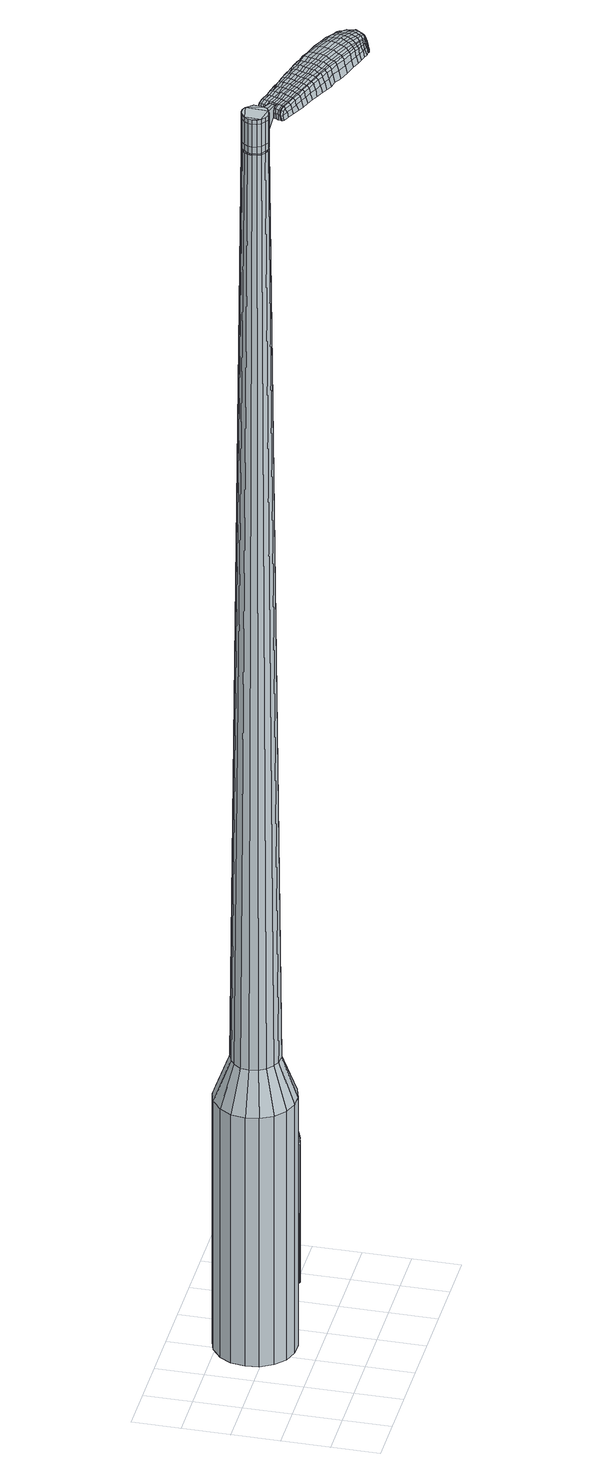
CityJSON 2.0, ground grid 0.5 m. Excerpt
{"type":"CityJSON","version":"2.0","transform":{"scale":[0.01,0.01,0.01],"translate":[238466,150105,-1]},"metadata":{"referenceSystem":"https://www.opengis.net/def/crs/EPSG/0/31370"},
"CityObjects":{
"object1":{"type":"GenericCityObject","attributes":{"cluster":889,"mean_distance_to_centroid":0.308,"new_centroid_x":238467.15,"new_centroid_y":150106.13,"mean_distance_to_camera":8.68,"H1":9.28,"H2":8.67,"Z_final":108.98,"cluster2":-1,"proj_x":238465.5,"proj_y":150110.35,"id_line":41654,"bearing_l":68.67,"distance":4.52,"orientation":"right","G_obj":338.67},"geometry":[{"type":"MultiSurface","lod":"2","boundaries":[[[0,1,2,3]],[[1,4,5,2]],[[4,6,7,5]],[[6,8,9,7]],[[8,10,11,9]],[[10,12,13,11]],[[12,14,15,13]],[[14,16,17,15]],[[16,18,19,17]],[[18,20,21,19]],[[20,22,23,21]],[[22,24,25,23]],[[24,26,27,25]],[[26,28,29,27]],[[28,30,31,29]],[[30,32,33,31]],[[32,34,35,33]],[[34,0,3,35]],[[36,37,38,39]],[[38,40,41,42]],[[41,43,42]],[[42,44,45,46]],[[45,47,46]],[[46,48,49,50]],[[49,51,50]],[[42,46,50,38]],[[50,52,39,38]],[[53,36,39]],[[2,5,7,35]],[[7,9,11,15]],[[11,13,15]],[[15,17,19,23]],[[19,21,23]],[[23,25,27,31]],[[27,29,31]],[[15,23,31,7]],[[31,33,35,7]],[[3,2,35]],[[1,0,54,55]],[[0,34,56,54]],[[34,32,57,56]],[[32,30,58,57]],[[30,28,59,58]],[[28,26,60,59]],[[26,24,61,60]],[[24,22,62,61]],[[22,20,63,62]],[[20,18,64,63]],[[18,16,65,64]],[[16,14,66,65]],[[14,12,67,66]],[[12,10,68,67]],[[10,8,69,68]],[[8,6,70,69]],[[6,4,71,70]],[[4,1,55,71]],[[55,54,72,73]],[[54,56,74,72]],[[56,57,75,74]],[[57,58,76,75]],[[58,59,77,76]],[[59,60,78,77]],[[60,61,79,78]],[[61,62,80,79]],[[62,63,81,80]],[[63,64,82,81]],[[64,65,83,82]],[[65,66,84,83]],[[66,67,85,84]],[[67,68,86,85]],[[68,69,87,86]],[[69,70,88,87]],[[70,71,89,88]],[[71,55,73,89]],[[90,91,92,93]],[[74,94,91,90]],[[95,96,94,74]],[[97,98,96,95]],[[99,100,98,97]],[[101,102,100,99]],[[103,104,102,101]],[[105,106,104,103]],[[81,107,106,105]],[[108,109,107,81]],[[110,111,109,108]],[[112,113,111,110]],[[114,115,113,112]],[[86,116,115,114]],[[117,118,116,86]],[[119,120,118,117]],[[89,121,120,119]],[[93,92,121,89]],[[122,123,124,125]],[[126,122,125,127]],[[128,126,127,129]],[[130,128,129,131]],[[132,130,131,133]],[[134,132,133,135]],[[136,134,135,137]],[[138,136,137,139]],[[140,138,139,141]],[[142,140,141,143]],[[144,142,143,145]],[[146,144,145,147]],[[148,146,147,149]],[[150,148,149,151]],[[152,150,151,153]],[[154,152,153,155]],[[73,72,90,93]],[[72,74,90]],[[75,95,74]],[[75,76,97,95]],[[76,77,99,97]],[[77,78,101,99]],[[78,79,103,101]],[[79,80,105,103]],[[80,81,105]],[[82,108,81]],[[82,83,110,108]],[[83,84,112,110]],[[84,85,114,112]],[[85,86,114]],[[87,117,86]],[[87,88,119,117]],[[88,89,119]],[[73,93,89]],[[156,157,92,91]],[[157,121,92]],[[158,120,121]],[[158,159,118,120]],[[159,116,118]],[[160,115,116]],[[160,161,113,115]],[[161,162,111,113]],[[162,163,109,111]],[[163,107,109]],[[164,106,107]],[[164,165,104,106]],[[165,166,102,104]],[[166,167,100,102]],[[167,168,98,100]],[[168,169,96,98]],[[169,94,96]],[[156,91,94]],[[39,52,154,170]],[[157,156,171,155]],[[53,39,170,123]],[[156,94,124,171]],[[36,53,123,122]],[[94,169,125,124]],[[37,36,122,126]],[[169,168,127,125]],[[38,37,126,128]],[[168,167,129,127]],[[40,38,128,130]],[[167,166,131,129]],[[41,40,130,132]],[[166,165,133,131]],[[43,41,132,134]],[[165,164,135,133]],[[42,43,134,136]],[[164,107,137,135]],[[44,42,136,138]],[[107,163,139,137]],[[45,44,138,140]],[[163,162,141,139]],[[47,45,140,142]],[[162,161,143,141]],[[46,47,142,144]],[[161,160,145,143]],[[48,46,144,146]],[[160,116,147,145]],[[49,48,146,148]],[[116,159,149,147]],[[51,49,148,150]],[[159,158,151,149]],[[50,51,150,152]],[[158,121,153,151]],[[52,50,152,154]],[[121,157,155,153]],[[154,155,172,173]],[[155,171,174,172]],[[171,124,175,174]],[[124,123,176,175]],[[123,170,177,176]],[[170,154,173,177]],[[178,179,180,181]],[[182,178,181,183]],[[178,182,184,185]],[[179,178,185,186]],[[187,188,189,190]],[[191,187,190,192]],[[187,191,193,194]],[[188,187,194,195]],[[196,197,198,199]],[[200,196,199,201]],[[196,200,202,203]],[[197,196,203,204]],[[205,206,207,208]],[[209,205,208,210]],[[205,209,211,212]],[[206,205,212,213]],[[214,215,216,217]],[[218,214,217,219]],[[214,218,220,221]],[[215,214,221,222]],[[223,224,225,226]],[[227,223,226,228]],[[223,227,229,230]],[[224,223,230,231]],[[232,233,234,235]],[[224,232,235,225]],[[232,224,231,236]],[[233,232,236,237]],[[238,239,240,241]],[[233,238,241,234]],[[238,233,237,242]],[[239,238,242,243]],[[244,182,183,245]],[[239,244,245,240]],[[244,239,243,246]],[[182,244,246,184]],[[247,248,249,250]],[[251,247,250,252]],[[247,251,253,254]],[[248,247,254,255]],[[256,257,258,259]],[[248,256,259,249]],[[256,248,255,260]],[[257,256,260,261]],[[262,263,264,265]],[[257,262,265,258]],[[262,257,261,266]],[[263,262,266,267]],[[268,269,270,271]],[[263,268,271,264]],[[268,263,267,272]],[[269,268,272,273]],[[274,179,186,275]],[[269,274,275,270]],[[274,269,273,276]],[[179,274,276,180]],[[277,278,279,280]],[[281,277,280,282]],[[277,281,283,284]],[[278,277,284,285]],[[286,287,288,289]],[[278,286,289,279]],[[286,278,285,290]],[[287,286,290,291]],[[292,293,294,295]],[[287,292,295,288]],[[292,287,291,296]],[[293,292,296,297]],[[298,191,192,299]],[[293,298,299,294]],[[298,293,297,300]],[[191,298,300,193]],[[301,302,303,304]],[[305,301,304,306]],[[301,305,307,308]],[[302,301,308,309]],[[310,311,312,313]],[[302,310,313,303]],[[310,302,309,314]],[[311,310,314,315]],[[316,317,318,319]],[[311,316,319,312]],[[316,311,315,320]],[[317,316,320,321]],[[322,323,324,325]],[[317,322,325,318]],[[322,317,321,326]],[[323,322,326,327]],[[328,188,195,329]],[[323,328,329,324]],[[328,323,327,330]],[[188,328,330,189]],[[331,217,216,332]],[[333,331,332,334]],[[331,333,335,336]],[[217,331,336,219]],[[337,333,334,338]],[[339,337,338,340]],[[337,339,341,342]],[[333,337,342,335]],[[343,339,340,344]],[[345,343,344,346]],[[343,345,347,348]],[[339,343,348,341]],[[349,345,346,350]],[[351,349,350,352]],[[349,351,353,354]],[[345,349,354,347]],[[355,351,352,356]],[[206,355,356,207]],[[355,206,213,357]],[[351,355,357,353]],[[358,359,204,203]],[[360,358,203,202]],[[358,360,361,362]],[[359,358,362,363]],[[364,365,363,362]],[[366,364,362,361]],[[364,366,367,368]],[[365,364,368,369]],[[370,371,369,368]],[[372,370,368,367]],[[370,372,373,374]],[[371,370,374,375]],[[376,377,375,374]],[[378,376,374,373]],[[376,378,211,209]],[[377,376,209,210]],[[379,380,381,382]],[[281,379,382,283]],[[379,281,282,383]],[[380,379,383,384]],[[385,200,201,386]],[[380,385,386,381]],[[385,380,384,387]],[[200,385,387,202]],[[388,389,390,391]],[[227,388,391,229]],[[388,227,228,392]],[[389,388,392,393]],[[394,395,396,397]],[[389,394,397,390]],[[394,389,393,398]],[[395,394,398,399]],[[400,197,204,401]],[[395,400,401,396]],[[400,395,399,402]],[[197,400,402,198]],[[403,404,405,406]],[[185,403,406,186]],[[403,185,184,407]],[[404,403,407,408]],[[409,410,411,412]],[[404,409,412,405]],[[409,404,408,413]],[[410,409,413,414]],[[415,208,207,416]],[[410,415,416,411]],[[415,410,414,417]],[[208,415,417,210]],[[418,419,420,421]],[[190,418,421,192]],[[418,190,189,422]],[[419,418,422,423]],[[424,212,211,425]],[[419,424,425,420]],[[424,419,423,426]],[[212,424,426,213]],[[427,428,429,430]],[[305,427,430,307]],[[427,305,306,431]],[[428,427,431,432]],[[433,218,219,434]],[[428,433,434,429]],[[433,428,432,435]],[[218,433,435,220]],[[436,437,438,439]],[[251,436,439,253]],[[436,251,252,440]],[[437,436,440,441]],[[442,443,444,445]],[[437,442,445,438]],[[442,437,441,446]],[[443,442,446,447]],[[448,215,222,449]],[[443,448,449,444]],[[448,443,447,450]],[[215,448,450,216]],[[451,452,441,440]],[[250,451,440,252]],[[451,250,249,453]],[[452,451,453,454]],[[455,456,447,446]],[[452,455,446,441]],[[455,452,454,457]],[[456,455,457,458]],[[459,332,216,450]],[[456,459,450,447]],[[459,456,458,460]],[[332,459,460,334]],[[461,462,463,464]],[[308,461,464,309]],[[461,308,307,430]],[[462,461,430,429]],[[465,336,335,466]],[[462,465,466,463]],[[465,462,429,434]],[[336,465,434,219]],[[467,468,454,453]],[[259,467,453,249]],[[467,259,258,469]],[[468,467,469,470]],[[471,472,458,457]],[[468,471,457,454]],[[471,468,470,473]],[[472,471,473,474]],[[475,338,334,460]],[[472,475,460,458]],[[475,472,474,476]],[[338,475,476,340]],[[477,478,479,480]],[[314,477,480,315]],[[477,314,309,464]],[[478,477,464,463]],[[481,342,341,482]],[[478,481,482,479]],[[481,478,463,466]],[[342,481,466,335]],[[483,484,470,469]],[[265,483,469,258]],[[483,265,264,485]],[[484,483,485,486]],[[487,488,474,473]],[[484,487,473,470]],[[487,484,486,489]],[[488,487,489,490]],[[491,344,340,476]],[[488,491,476,474]],[[491,488,490,492]],[[344,491,492,346]],[[493,494,495,496]],[[320,493,496,321]],[[493,320,315,480]],[[494,493,480,479]],[[497,348,347,498]],[[494,497,498,495]],[[497,494,479,482]],[[348,497,482,341]],[[499,500,486,485]],[[271,499,485,264]],[[499,271,270,501]],[[500,499,501,502]],[[503,504,490,489]],[[500,503,489,486]],[[503,500,502,505]],[[504,503,505,506]],[[507,350,346,492]],[[504,507,492,490]],[[507,504,506,508]],[[350,507,508,352]],[[509,510,511,512]],[[326,509,512,327]],[[509,326,321,496]],[[510,509,496,495]],[[513,354,353,514]],[[510,513,514,511]],[[513,510,495,498]],[[354,513,498,347]],[[515,516,502,501]],[[275,515,501,270]],[[515,275,186,406]],[[516,515,406,405]],[[517,518,506,505]],[[516,517,505,502]],[[517,516,405,412]],[[518,517,412,411]],[[519,356,352,508]],[[518,519,508,506]],[[519,518,411,416]],[[356,519,416,207]],[[520,521,423,422]],[[330,520,422,189]],[[520,330,327,512]],[[521,520,512,511]],[[522,357,213,426]],[[521,522,426,423]],[[522,521,511,514]],[[357,522,514,353]],[[523,524,384,383]],[[280,523,383,282]],[[523,280,279,525]],[[524,523,525,526]],[[527,360,202,387]],[[524,527,387,384]],[[527,524,526,528]],[[360,527,528,361]],[[529,530,531,532]],[[230,529,532,231]],[[529,230,229,391]],[[530,529,391,390]],[[533,534,535,536]],[[530,533,536,531]],[[533,530,390,397]],[[534,533,397,396]],[[537,359,363,538]],[[534,537,538,535]],[[537,534,396,401]],[[359,537,401,204]],[[539,540,526,525]],[[289,539,525,279]],[[539,289,288,541]],[[540,539,541,542]],[[543,366,361,528]],[[540,543,528,526]],[[543,540,542,544]],[[366,543,544,367]],[[545,546,547,548]],[[236,545,548,237]],[[545,236,231,532]],[[546,545,532,531]],[[549,550,551,552]],[[546,549,552,547]],[[549,546,531,536]],[[550,549,536,535]],[[553,365,369,554]],[[550,553,554,551]],[[553,550,535,538]],[[365,553,538,363]],[[555,556,542,541]],[[295,555,541,288]],[[555,295,294,557]],[[556,555,557,558]],[[559,372,367,544]],[[556,559,544,542]],[[559,556,558,560]],[[372,559,560,373]],[[561,562,563,564]],[[242,561,564,243]],[[561,242,237,548]],[[562,561,548,547]],[[565,566,567,568]],[[562,565,568,563]],[[565,562,547,552]],[[566,565,552,551]],[[569,371,375,570]],[[566,569,570,567]],[[569,566,551,554]],[[371,569,554,369]],[[571,572,558,557]],[[299,571,557,294]],[[571,299,192,421]],[[572,571,421,420]],[[573,378,373,560]],[[572,573,560,558]],[[573,572,420,425]],[[378,573,425,211]],[[574,575,408,407]],[[246,574,407,184]],[[574,246,243,564]],[[575,574,564,563]],[[576,577,414,413]],[[575,576,413,408]],[[576,575,563,568]],[[577,576,568,567]],[[578,377,210,417]],[[577,578,417,414]],[[578,577,567,570]],[[377,578,570,375]],[[579,580,581,582]],[[582,581,583,584]],[[585,583,581,586]],[[586,581,580,587]],[[588,589,590,591]],[[591,590,592,593]],[[594,592,590,595]],[[595,590,589,596]],[[597,598,599,600]],[[600,599,601,602]],[[603,601,599,604]],[[604,599,598,605]],[[606,607,608,609]],[[609,608,610,611]],[[612,610,608,613]],[[613,608,607,614]],[[615,616,617,618]],[[618,617,619,620]],[[621,619,617,622]],[[622,617,616,623]],[[624,625,626,627]],[[627,626,628,629]],[[630,628,626,631]],[[631,626,625,632]],[[633,634,635,636]],[[636,635,625,624]],[[632,625,635,637]],[[637,635,634,638]],[[639,640,641,642]],[[642,641,634,633]],[[638,634,641,643]],[[643,641,640,644]],[[584,583,645,646]],[[646,645,640,639]],[[644,640,645,647]],[[647,645,583,585]],[[648,649,650,651]],[[651,650,652,653]],[[654,652,650,655]],[[655,650,649,656]],[[657,658,659,660]],[[660,659,649,648]],[[656,649,659,661]],[[661,659,658,662]],[[663,664,665,666]],[[666,665,658,657]],[[662,658,665,667]],[[667,665,664,668]],[[669,670,671,672]],[[672,671,664,663]],[[668,664,671,673]],[[673,671,670,674]],[[587,580,675,676]],[[676,675,670,669]],[[674,670,675,677]],[[677,675,580,579]],[[678,679,680,681]],[[681,680,682,683]],[[684,682,680,685]],[[685,680,679,686]],[[687,688,689,690]],[[690,689,679,678]],[[686,679,689,691]],[[691,689,688,692]],[[693,694,695,696]],[[696,695,688,687]],[[692,688,695,697]],[[697,695,694,698]],[[593,592,699,700]],[[700,699,694,693]],[[698,694,699,701]],[[701,699,592,594]],[[702,703,704,705]],[[705,704,706,707]],[[708,706,704,709]],[[709,704,703,710]],[[711,712,713,714]],[[714,713,703,702]],[[710,703,713,715]],[[715,713,712,716]],[[717,718,719,720]],[[720,719,712,711]],[[716,712,719,721]],[[721,719,718,722]],[[723,724,725,726]],[[726,725,718,717]],[[722,718,725,727]],[[727,725,724,728]],[[596,589,729,730]],[[730,729,724,723]],[[728,724,729,731]],[[731,729,589,588]],[[615,618,732,733]],[[733,732,734,735]],[[736,734,732,737]],[[737,732,618,620]],[[735,734,738,739]],[[739,738,740,741]],[[742,740,738,743]],[[743,738,734,736]],[[741,740,744,745]],[[745,744,746,747]],[[748,746,744,749]],[[749,744,740,742]],[[747,746,750,751]],[[751,750,752,753]],[[754,752,750,755]],[[755,750,746,748]],[[753,752,756,757]],[[757,756,607,606]],[[614,607,756,758]],[[758,756,752,754]],[[605,759,760,604]],[[604,760,761,603]],[[762,761,760,763]],[[763,760,759,764]],[[764,765,766,763]],[[763,766,767,762]],[[768,767,766,769]],[[769,766,765,770]],[[770,771,772,769]],[[769,772,773,768]],[[774,773,772,775]],[[775,772,771,776]],[[776,777,778,775]],[[775,778,779,774]],[[612,779,778,610]],[[610,778,777,611]],[[780,781,782,783]],[[783,782,682,684]],[[683,682,782,784]],[[784,782,781,785]],[[602,601,786,787]],[[787,786,781,780]],[[785,781,786,788]],[[788,786,601,603]],[[789,790,791,792]],[[792,791,628,630]],[[629,628,791,793]],[[793,791,790,794]],[[795,796,797,798]],[[798,797,790,789]],[[794,790,797,799]],[[799,797,796,800]],[[605,598,801,802]],[[802,801,796,795]],[[800,796,801,803]],[[803,801,598,597]],[[804,805,806,807]],[[807,806,586,587]],[[585,586,806,808]],[[808,806,805,809]],[[810,811,812,813]],[[813,812,805,804]],[[809,805,812,814]],[[814,812,811,815]],[[606,609,816,817]],[[817,816,811,810]],[[815,811,816,818]],[[818,816,609,611]],[[819,820,821,822]],[[822,821,591,593]],[[588,591,821,823]],[[823,821,820,824]],[[612,613,825,826]],[[826,825,820,819]],[[824,820,825,827]],[[827,825,613,614]],[[828,829,706,830]],[[830,706,708]],[[707,706,829,831]],[[620,619,832,833]],[[833,832,829,828]],[[831,829,832,834]],[[834,832,619,621]],[[835,836,837]],[[837,836,652,654]],[[653,652,836,838]],[[838,836,835,839]],[[840,841,842,843]],[[843,842,835,837]],[[839,835,842,844]],[[844,842,841,845]],[[623,616,846,847]],[[847,846,841,840]],[[845,841,846,848]],[[848,846,616,615]],[[839,849,850,838]],[[838,850,651,653]],[[648,651,850,851]],[[851,850,849,852]],[[845,853,854,844]],[[844,854,849,839]],[[852,849,854,855]],[[855,854,853,856]],[[615,733,857,848]],[[848,857,853,845]],[[856,853,857,858]],[[858,857,733,735]],[[859,860,861,862]],[[862,861,709,710]],[[708,709,861,830]],[[830,861,860,828]],[[736,737,863,864]],[[864,863,860,859]],[[828,860,863,833]],[[833,863,737,620]],[[852,865,851]],[[851,865,660,648]],[[657,660,865,866]],[[856,867,868,855]],[[855,868,865,852]],[[866,865,868,869]],[[869,868,867,870]],[[735,739,871,858]],[[858,871,867,856]],[[870,867,871,872]],[[872,871,739,741]],[[873,874,875,876]],[[876,875,715,716]],[[710,715,875,862]],[[862,875,874,859]],[[742,743,877,878]],[[878,877,874,873]],[[859,874,877,864]],[[864,877,743,736]],[[866,879,666,657]],[[663,666,879,880]],[[880,879,881]],[[870,882,883,869]],[[869,883,879,866]],[[881,879,883,884]],[[884,883,882,885]],[[741,745,886,872]],[[872,886,882,870]],[[885,882,886,887]],[[887,886,745,747]],[[888,889,890,891]],[[891,890,721,722]],[[716,721,890,876]],[[876,890,889,873]],[[748,749,892,893]],[[893,892,889,888]],[[873,889,892,878]],[[878,892,749,742]],[[881,894,895,880]],[[880,895,672,663]],[[669,672,895,896]],[[896,895,894,897]],[[885,898,899,884]],[[884,899,894,881]],[[897,894,899,900]],[[900,899,898,901]],[[747,751,902,887]],[[887,902,898,885]],[[901,898,902,903]],[[903,902,751,753]],[[904,905,906,907]],[[907,906,727,728]],[[722,727,906,891]],[[891,906,905,888]],[[754,755,908,909]],[[909,908,905,904]],[[888,905,908,893]],[[893,908,755,748]],[[897,910,911,896]],[[896,911,676,669]],[[587,676,911,807]],[[807,911,910,804]],[[901,912,913,900]],[[900,913,910,897]],[[804,910,913,813]],[[813,913,912,810]],[[753,757,914,903]],[[903,914,912,901]],[[810,912,914,817]],[[817,914,757,606]],[[824,915,916,823]],[[823,916,731,588]],[[728,731,916,907]],[[907,916,915,904]],[[614,758,917,827]],[[827,917,915,824]],[[904,915,917,909]],[[909,917,758,754]],[[785,918,919,784]],[[784,919,681,683]],[[678,681,919,920]],[[920,919,918,921]],[[603,761,922,788]],[[788,922,918,785]],[[921,918,922,923]],[[923,922,761,762]],[[924,925,926,927]],[[927,926,631,632]],[[630,631,926,792]],[[792,926,925,789]],[[928,929,930,931]],[[931,930,925,924]],[[789,925,930,798]],[[798,930,929,795]],[[764,759,932,933]],[[933,932,929,928]],[[795,929,932,802]],[[802,932,759,605]],[[921,934,935,920]],[[920,935,690,678]],[[687,690,935,936]],[[936,935,934,937]],[[762,767,938,923]],[[923,938,934,921]],[[937,934,938,939]],[[939,938,767,768]],[[940,941,942,943]],[[943,942,637,638]],[[632,637,942,927]],[[927,942,941,924]],[[944,945,946,947]],[[947,946,941,940]],[[924,941,946,931]],[[931,946,945,928]],[[770,765,948,949]],[[949,948,945,944]],[[928,945,948,933]],[[933,948,765,764]],[[937,950,951,936]],[[936,951,696,687]],[[693,696,951,952]],[[952,951,950,953]],[[768,773,954,939]],[[939,954,950,937]],[[953,950,954,955]],[[955,954,773,774]],[[956,957,958,959]],[[959,958,643,644]],[[638,643,958,943]],[[943,958,957,940]],[[960,961,962,963]],[[963,962,957,956]],[[940,957,962,947]],[[947,962,961,944]],[[776,771,964,965]],[[965,964,961,960]],[[944,961,964,949]],[[949,964,771,770]],[[953,966,967,952]],[[952,967,700,693]],[[593,700,967,822]],[[822,967,966,819]],[[774,779,968,955]],[[955,968,966,953]],[[819,966,968,826]],[[826,968,779,612]],[[809,969,970,808]],[[808,970,647,585]],[[644,647,970,959]],[[959,970,969,956]],[[815,971,972,814]],[[814,972,969,809]],[[956,969,972,963]],[[963,972,971,960]],[[611,777,973,818]],[[818,973,971,815]],[[960,971,973,965]],[[965,973,777,776]],[[579,582,181,180]],[[582,584,183,181]],[[594,595,194,193]],[[595,596,195,194]],[[597,600,199,198]],[[600,602,201,199]],[[621,622,221,220]],[[622,623,222,221]],[[624,627,226,225]],[[627,629,228,226]],[[633,636,235,234]],[[636,624,225,235]],[[639,642,241,240]],[[642,633,234,241]],[[584,646,245,183]],[[646,639,240,245]],[[654,655,254,253]],[[655,656,255,254]],[[656,661,260,255]],[[661,662,261,260]],[[662,667,266,261]],[[667,668,267,266]],[[668,673,272,267]],[[673,674,273,272]],[[674,677,276,273]],[[677,579,180,276]],[[684,685,284,283]],[[685,686,285,284]],[[686,691,290,285]],[[691,692,291,290]],[[692,697,296,291]],[[697,698,297,296]],[[698,701,300,297]],[[701,594,193,300]],[[702,705,304,303]],[[705,707,306,304]],[[711,714,313,312]],[[714,702,303,313]],[[717,720,319,318]],[[720,711,312,319]],[[723,726,325,324]],[[726,717,318,325]],[[596,730,329,195]],[[730,723,324,329]],[[780,783,382,381]],[[783,684,283,382]],[[602,787,386,201]],[[787,780,381,386]],[[629,793,392,228]],[[793,794,393,392]],[[794,799,398,393]],[[799,800,399,398]],[[800,803,402,399]],[[803,597,198,402]],[[707,431,306]],[[707,831,432,431]],[[831,834,435,432]],[[834,621,220,435]],[[837,439,438]],[[837,654,253,439]],[[840,843,445,444]],[[843,837,438,445]],[[623,847,449,222]],[[847,840,444,449]],[[974,975,976,977]],[[978,979,977,976]],[[980,981,982,983]],[[984,985,986,987]],[[975,988,989,976]],[[990,978,976,989]],[[991,980,983,992]],[[993,994,985,984]],[[988,995,996,989]],[[996,997,990,989]],[[998,991,992,999]],[[1000,994,993,1001]],[[995,1002,1003,996]],[[1003,1004,997,996]],[[1005,998,999,1006]],[[1007,1000,1001,1008]],[[1009,1010,1011,1012]],[[1013,1014,1010,1009]],[[1013,1015,1016,1014]],[[1015,1017,1018,1016]],[[1019,1020,1021,1022]],[[1023,1024,1020,1019]],[[1025,1026,1024,1023]],[[1027,1028,1026,1025]],[[1022,1011,1010,1019]],[[1019,1010,1014,1023]],[[1014,1016,1025,1023]],[[1016,1018,1027,1025]],[[983,982,979,978]],[[992,983,978,990]],[[997,999,992,990]],[[1004,1006,999,997]],[[984,987,981,980]],[[993,984,980,991]],[[1001,993,991,998]],[[1008,1001,998,1005]],[[985,1009,1012,986]],[[994,1013,1009,985]],[[1015,1013,994,1000]],[[1017,1015,1000,1007]],[[1029,1030,1031,1032]],[[1031,1033,1034,1035]],[[1031,1035,1036,1037]],[[1031,1037,1032]],[[1038,1029,1032,1039]],[[1040,1039,1032,1041]],[[1042,1041,1032]],[[1043,1031,1030,1044]],[[1045,1043,1044,1046]],[[1047,1045,1046,1048]],[[1049,1047,1048,1050]],[[1051,1049,1050,1052]],[[1052,1053,1054,1055]],[[1052,1055,1056,1057]],[[1052,1057,1058,1059]],[[1058,1060,1061,1062]],[[1058,1062,1063,1064]],[[1058,1064,1059]],[[1052,1059,1051]],[[1065,1066,1030,1029]],[[1067,1068,1033,1031]],[[1069,1070,1042,1032]],[[1066,1071,1044,1030]],[[1072,1067,1031,1043]],[[1071,1073,1046,1044]],[[1074,1072,1043,1045]],[[1073,1075,1048,1046]],[[1076,1074,1045,1047]],[[1075,1077,1050,1048]],[[1078,1076,1047,1049]],[[1077,1079,1052,1050]],[[1080,1078,1049,1051]],[[1079,1081,1053,1052]],[[1082,1083,1060,1058]],[[1084,1080,1051,1059]],[[1054,1053,1081,1085]],[[1055,1054,1085,1086]],[[1056,1055,1086,1087]],[[1057,1056,1087,1088]],[[1058,1057,1088,1082]],[[1089,1065,1029,1038]],[[1090,1089,1038,1039]],[[1091,1090,1039,1040]],[[1092,1091,1040,1041]],[[1070,1092,1041,1042]],[[1034,1033,1068,1093]],[[1061,1060,1083,1094]],[[1035,1034,1093,1095]],[[1036,1035,1095,1096]],[[1037,1036,1096,1097]],[[1032,1037,1097,1069]],[[1062,1061,1094,1098]],[[1063,1062,1098,1099]],[[1064,1063,1099,1100]],[[1059,1064,1100,1084]]]}]}
},
"vertices":[
[156,99,384],[149,86,384],[149,86,96],[156,99,96],[137,77,384],[137,77,96],[123,73,384],[123,73,96],[109,73,384],[109,73,96],[95,78,384],[95,78,96],[84,88,384],[84,88,96],[77,101,384],[77,101,96],[75,115,384],[75,115,96],[77,130,384],[77,130,96],[85,142,384],[85,142,96],[97,152,384],[97,152,96],[110,156,384],[110,156,96],[125,156,384],[125,156,96],[139,151,384],[139,151,96],[150,141,384],[150,141,96],[157,128,384],[157,128,96],[159,113,384],[159,113,96],[130,119,1524],[127,123,1524],[124,126,1524],[129,109,1524],[120,128,1524],[115,128,1524],[107,123,1524],[110,126,1524],[104,119,1524],[103,115,1524],[106,106,1524],[104,110,1524],[110,103,1524],[114,101,1524],[123,103,1524],[119,101,1524],[127,105,1524],[130,114,1524],[140,105,429],[136,98,429],[142,114,429],[141,122,429],[137,130,429],[130,136,429],[122,139,429],[113,139,429],[105,136,429],[98,131,429],[93,124,429],[92,115,429],[93,106,429],[97,99,429],[104,93,429],[112,90,429],[121,89,429],[129,92,429],[129,109,1483],[127,105,1483],[130,114,1483],[130,119,1483],[127,123,1483],[124,126,1483],[120,128,1483],[115,128,1483],[110,126,1483],[107,123,1483],[104,119,1483],[103,115,1483],[104,110,1483],[106,106,1483],[110,103,1483],[114,101,1483],[119,101,1483],[123,103,1483],[129,110,1483],[129,110,1485],[127,106,1485],[127,106,1483],[130,114,1485],[129,119,1483],[129,119,1485],[127,122,1483],[127,122,1485],[124,125,1483],[124,125,1485],[119,127,1483],[119,127,1485],[115,127,1483],[115,127,1485],[111,126,1483],[111,126,1485],[107,123,1485],[105,119,1483],[105,119,1485],[104,115,1483],[104,115,1485],[105,110,1483],[105,110,1485],[107,106,1483],[107,106,1485],[110,103,1485],[114,102,1483],[114,102,1485],[119,102,1483],[119,102,1485],[123,103,1485],[130,119,1519],[130,114,1519],[130,114,1493],[130,119,1493],[127,123,1519],[127,123,1493],[124,126,1519],[124,126,1493],[120,128,1519],[120,128,1493],[115,128,1519],[115,128,1493],[110,126,1519],[110,126,1493],[107,123,1519],[107,123,1493],[104,119,1519],[104,119,1493],[103,115,1519],[103,115,1493],[104,110,1519],[104,110,1493],[106,106,1519],[106,106,1493],[110,103,1519],[110,103,1493],[114,101,1519],[114,101,1493],[119,101,1519],[119,101,1493],[123,103,1519],[123,103,1493],[127,105,1519],[127,105,1493],[129,109,1485],[127,105,1485],[119,101,1485],[114,101,1485],[106,106,1485],[104,110,1485],[103,115,1485],[104,119,1485],[110,126,1485],[115,128,1485],[120,128,1485],[124,126,1485],[127,123,1485],[130,119,1485],[129,109,1519],[129,109,1493],[146,100,1513],[146,100,1518],[147,103,1513],[148,106,1513],[148,106,1518],[147,103,1518],[209,58,1519],[202,60,1518],[203,58,1509],[209,56,1510],[217,54,1519],[217,52,1510],[216,56,1526],[208,59,1525],[202,62,1525],[223,93,1519],[216,96,1518],[215,95,1525],[221,92,1525],[231,90,1519],[230,89,1526],[233,91,1510],[225,94,1510],[218,97,1509],[285,50,1519],[283,47,1519],[284,47,1513],[286,50,1513],[285,54,1519],[286,54,1513],[284,55,1524],[283,51,1524],[282,47,1524],[216,77,1530],[209,80,1529],[208,77,1529],[215,74,1530],[224,74,1531],[223,71,1531],[226,78,1530],[217,81,1530],[210,83,1529],[141,106,1512],[140,104,1512],[141,103,1517],[142,106,1517],[142,109,1512],[143,109,1517],[143,109,1506],[141,106,1506],[140,103,1506],[264,37,1519],[261,38,1519],[262,36,1512],[265,36,1512],[267,37,1518],[267,35,1512],[267,38,1522],[265,39,1523],[261,39,1524],[257,39,1519],[251,41,1519],[252,39,1512],[257,38,1512],[257,41,1524],[251,42,1525],[245,43,1519],[238,46,1519],[239,44,1511],[246,41,1511],[245,44,1526],[238,47,1526],[227,50,1519],[228,48,1510],[227,51,1526],[142,88,1513],[148,85,1513],[148,86,1518],[141,90,1517],[137,91,1512],[138,91,1516],[137,90,1506],[142,87,1507],[149,84,1507],[155,82,1514],[162,79,1515],[162,80,1520],[155,83,1519],[156,80,1507],[163,77,1507],[169,76,1515],[176,73,1516],[175,74,1522],[169,77,1521],[169,74,1508],[176,71,1508],[182,69,1517],[189,66,1517],[189,68,1524],[182,71,1523],[183,68,1508],[190,64,1509],[196,63,1518],[195,65,1524],[196,61,1509],[278,70,1519],[275,72,1519],[274,71,1524],[277,69,1523],[280,69,1518],[279,68,1522],[281,70,1512],[279,71,1512],[277,73,1512],[271,74,1519],[266,77,1519],[265,76,1525],[270,73,1524],[272,75,1512],[267,77,1512],[260,79,1519],[253,82,1519],[252,81,1526],[259,78,1526],[262,80,1511],[255,83,1511],[242,86,1519],[241,85,1526],[244,87,1510],[153,116,1513],[160,114,1513],[161,115,1507],[154,117,1507],[147,118,1512],[148,118,1506],[148,117,1516],[152,116,1517],[159,113,1518],[167,112,1514],[174,109,1515],[176,110,1507],[168,113,1507],[166,111,1519],[173,109,1520],[181,107,1515],[188,105,1516],[190,106,1508],[183,108,1508],[180,106,1521],[187,104,1522],[195,103,1517],[202,100,1517],[204,101,1509],[197,103,1508],[194,102,1523],[201,99,1524],[209,98,1518],[211,99,1509],[208,97,1524],[147,104,1519],[146,102,1519],[154,101,1520],[153,99,1520],[155,104,1520],[148,107,1519],[161,99,1522],[160,96,1522],[168,96,1523],[167,93,1523],[169,99,1523],[162,101,1521],[175,93,1524],[173,91,1524],[181,90,1525],[180,88,1525],[183,94,1525],[176,96,1524],[188,88,1526],[187,85,1526],[195,85,1527],[194,82,1527],[196,88,1527],[190,91,1526],[202,83,1528],[201,80,1528],[203,86,1528],[281,52,1527],[279,49,1527],[281,56,1526],[277,58,1527],[276,54,1528],[275,50,1528],[270,56,1529],[269,53,1529],[271,60,1528],[265,63,1530],[264,59,1530],[262,55,1530],[257,61,1531],[255,58,1531],[258,65,1530],[250,69,1531],[248,65,1531],[247,61,1531],[236,69,1531],[235,66,1531],[238,73,1531],[282,67,1518],[283,64,1519],[284,65,1513],[283,68,1513],[280,67,1523],[282,64,1523],[285,60,1519],[286,60,1513],[283,60,1524],[269,37,1518],[272,38,1518],[271,39,1523],[268,38,1523],[270,36,1513],[272,37,1513],[275,39,1519],[279,41,1519],[277,42,1524],[274,40,1523],[276,38,1513],[279,41,1513],[281,44,1519],[280,44,1524],[282,43,1513],[209,61,1528],[210,63,1528],[203,65,1528],[202,64,1527],[217,57,1528],[218,59,1529],[211,65,1529],[212,68,1530],[205,71,1529],[204,68,1528],[219,62,1529],[220,65,1530],[213,71,1530],[207,74,1529],[222,68,1531],[221,91,1528],[220,89,1529],[228,86,1529],[229,88,1528],[214,93,1527],[213,91,1528],[219,85,1529],[227,82,1530],[212,87,1528],[145,118,1512],[144,116,1512],[145,115,1517],[146,117,1517],[146,118,1506],[145,116,1506],[143,113,1512],[144,112,1517],[144,113,1506],[135,93,1512],[136,94,1512],[136,93,1506],[136,92,1506],[137,93,1517],[137,94,1517],[137,96,1512],[138,99,1512],[138,98,1506],[137,96,1506],[138,96,1517],[139,99,1517],[139,101,1512],[139,101,1506],[140,101,1517],[142,91,1519],[142,92,1519],[148,88,1520],[149,89,1520],[143,94,1519],[144,97,1519],[150,91,1520],[151,94,1520],[145,99,1519],[152,96,1520],[151,115,1519],[150,113,1519],[157,110,1520],[158,112,1520],[149,110,1519],[156,107,1520],[155,85,1521],[156,86,1521],[162,82,1522],[163,83,1522],[157,88,1521],[158,91,1521],[164,86,1522],[165,88,1523],[159,94,1522],[166,91,1523],[165,110,1521],[164,108,1521],[171,105,1522],[172,107,1522],[163,105,1521],[170,102,1522],[169,79,1523],[169,80,1523],[176,76,1524],[176,77,1524],[170,83,1523],[171,85,1524],[177,80,1525],[178,82,1525],[172,88,1524],[179,85,1525],[179,105,1523],[178,103,1523],[185,101,1524],[186,103,1524],[177,100,1524],[184,97,1525],[182,73,1525],[183,74,1525],[189,70,1526],[190,71,1526],[184,77,1526],[185,80,1526],[191,74,1527],[192,77,1527],[186,82,1526],[193,79,1527],[193,100,1525],[192,98,1525],[199,96,1526],[200,98,1526],[191,95,1526],[198,92,1527],[196,67,1527],[196,68,1527],[197,71,1527],[199,74,1528],[200,77,1528],[207,96,1527],[206,93,1527],[205,90,1528],[278,68,1525],[279,65,1525],[275,69,1526],[276,67,1526],[281,61,1526],[277,63,1527],[266,39,1525],[269,40,1525],[265,41,1526],[263,40,1525],[272,41,1525],[275,43,1526],[271,44,1527],[268,42,1526],[277,45,1526],[273,47,1527],[270,72,1526],[271,69,1527],[265,74,1527],[265,72,1528],[271,65,1528],[265,67,1529],[258,42,1526],[260,43,1527],[254,45,1528],[252,43,1527],[262,44,1527],[265,46,1528],[258,49,1529],[256,46,1528],[267,49,1528],[260,52,1530],[259,77,1528],[259,74,1529],[251,80,1528],[251,77,1529],[259,70,1529],[250,73,1530],[246,46,1528],[248,47,1528],[240,50,1529],[239,48,1528],[250,49,1529],[252,52,1530],[244,55,1530],[242,52,1530],[254,55,1530],[245,58,1531],[240,84,1529],[240,82,1529],[239,78,1530],[228,53,1528],[229,54,1529],[230,57,1530],[232,60,1530],[234,63,1531],[204,60,1509],[203,62,1518],[210,59,1518],[210,57,1509],[217,56,1519],[218,54,1510],[217,58,1525],[209,61,1525],[203,64,1525],[214,93,1525],[216,94,1518],[222,91,1518],[221,90,1525],[230,89,1519],[229,88,1525],[232,89,1510],[224,92,1509],[217,95,1509],[282,48,1513],[281,48,1519],[283,51,1519],[284,51,1513],[283,55,1519],[284,54,1513],[282,55,1524],[281,51,1524],[280,48,1524],[208,77,1528],[209,80,1528],[216,77,1529],[215,74,1529],[225,74,1529],[223,71,1529],[226,77,1529],[217,80,1529],[211,83,1528],[143,103,1516],[142,103,1512],[143,106,1512],[144,105,1516],[144,108,1512],[145,108,1516],[145,108,1506],[144,105,1506],[143,103,1506],[262,38,1512],[262,40,1519],[265,39,1518],[265,38,1512],[267,39,1518],[267,37,1512],[266,40,1522],[265,40,1523],[262,41,1523],[252,41,1512],[252,43,1519],[257,41,1519],[257,40,1512],[257,43,1524],[252,44,1525],[239,46,1511],[239,47,1519],[246,45,1519],[247,43,1511],[246,46,1525],[239,49,1526],[228,52,1519],[229,50,1510],[228,53,1526],[149,88,1518],[149,87,1513],[143,90,1513],[142,91,1517],[138,92,1512],[139,93,1515],[138,91,1506],[143,89,1506],[150,85,1507],[163,82,1520],[163,81,1514],[156,84,1514],[156,85,1519],[157,82,1507],[163,79,1507],[176,76,1522],[176,74,1516],[170,77,1515],[169,79,1521],[170,76,1508],[177,73,1508],[190,70,1523],[190,68,1517],[183,71,1516],[183,73,1522],[184,69,1508],[190,66,1508],[196,65,1517],[196,67,1524],[197,63,1509],[273,69,1523],[274,70,1519],[277,69,1518],[276,68,1523],[279,67,1518],[278,67,1522],[280,68,1512],[278,70,1512],[276,71,1512],[264,74,1525],[265,75,1519],[270,72,1519],[269,71,1524],[271,73,1512],[266,76,1512],[251,79,1526],[252,80,1519],[259,77,1519],[258,76,1525],[261,78,1511],[254,81,1511],[241,84,1519],[240,83,1526],[243,85,1510],[161,113,1507],[159,112,1513],[152,115,1513],[154,115,1506],[147,116,1512],[148,116,1506],[148,115,1515],[151,114,1517],[158,111,1518],[175,108,1507],[174,108,1514],[167,110,1514],[168,111,1507],[165,109,1519],[173,107,1520],[189,104,1508],[188,103,1516],[181,105,1515],[182,106,1508],[180,104,1521],[187,102,1522],[204,99,1508],[202,98,1517],[195,101,1516],[197,102,1508],[194,100,1522],[201,97,1523],[209,96,1517],[211,97,1509],[207,95,1524],[148,104,1518],[147,101,1518],[154,101,1519],[153,99,1519],[155,104,1519],[149,106,1518],[161,98,1520],[160,96,1520],[168,96,1521],[167,93,1521],[169,98,1521],[162,101,1520],[175,93,1523],[174,90,1523],[182,90,1524],[181,88,1524],[183,93,1524],[176,96,1523],[189,88,1525],[188,85,1525],[196,85,1526],[195,82,1526],[197,88,1526],[190,91,1525],[203,82,1527],[201,79,1527],[204,85,1527],[278,49,1526],[279,52,1526],[280,56,1525],[276,57,1526],[276,54,1526],[274,51,1526],[269,53,1528],[270,56,1528],[271,60,1527],[264,62,1528],[263,59,1529],[262,56,1529],[255,58,1530],[257,61,1530],[257,65,1529],[249,68,1530],[248,65,1530],[247,61,1530],[235,66,1530],[236,69,1530],[238,73,1530],[282,64,1513],[281,64,1518],[280,66,1518],[281,67,1512],[278,66,1523],[280,64,1523],[282,59,1519],[283,60,1513],[281,60,1523],[270,41,1523],[271,40,1518],[269,39,1518],[268,40,1523],[269,38,1512],[271,39,1512],[276,44,1523],[277,43,1519],[274,41,1519],[273,42,1523],[275,40,1513],[278,42,1513],[280,45,1519],[278,46,1524],[280,45,1513],[204,66,1527],[210,63,1527],[209,62,1527],[203,65,1526],[217,59,1527],[218,60,1528],[206,71,1528],[213,68,1528],[211,65,1528],[205,68,1527],[219,62,1528],[221,65,1529],[214,71,1529],[207,74,1528],[222,68,1529],[228,85,1528],[220,88,1527],[220,90,1527],[229,87,1527],[214,92,1526],[213,90,1527],[219,84,1528],[227,81,1528],[212,87,1527],[147,114,1516],[146,115,1512],[147,115,1516],[147,115,1506],[145,112,1512],[146,111,1516],[146,112,1506],[138,93,1512],[137,93,1512],[138,92,1506],[138,93,1516],[139,94,1516],[140,97,1506],[140,98,1512],[139,96,1512],[139,95,1506],[140,96,1516],[141,98,1516],[141,101,1512],[141,100,1506],[142,100,1516],[143,92,1518],[143,91,1518],[149,89,1519],[150,89,1519],[145,96,1518],[144,94,1518],[150,91,1519],[151,94,1519],[146,99,1518],[152,96,1519],[158,110,1519],[151,112,1518],[151,113,1518],[158,111,1519],[150,109,1518],[157,107,1519],[156,86,1520],[163,83,1521],[158,91,1520],[157,88,1520],[164,86,1521],[165,88,1521],[159,93,1520],[166,91,1521],[172,105,1521],[165,108,1520],[165,109,1520],[172,106,1521],[164,104,1520],[171,102,1521],[170,80,1522],[176,77,1523],[177,77,1523],[172,85,1522],[171,83,1522],[178,80,1523],[179,82,1524],[173,88,1523],[180,85,1524],[186,100,1523],[179,103,1522],[179,104,1522],[186,101,1523],[178,99,1522],[185,97,1523],[184,75,1524],[183,74,1524],[190,71,1525],[190,72,1525],[186,80,1525],[185,77,1524],[191,74,1525],[192,77,1526],[187,82,1525],[194,79,1526],[200,95,1525],[193,98,1524],[193,99,1524],[200,97,1525],[191,94,1524],[198,92,1525],[197,69,1526],[196,68,1526],[199,74,1527],[198,71,1526],[200,77,1527],[207,93,1526],[207,94,1526],[205,89,1526],[278,65,1524],[277,67,1524],[274,68,1525],[275,66,1525],[279,60,1525],[276,62,1525],[265,42,1525],[268,41,1524],[266,41,1524],[263,42,1525],[270,45,1526],[274,44,1525],[271,42,1524],[267,43,1525],[276,47,1525],[273,48,1526],[270,69,1526],[269,70,1526],[264,73,1526],[264,71,1527],[270,64,1526],[264,67,1527],[254,46,1527],[260,44,1526],[258,43,1526],[252,45,1526],[258,50,1528],[265,47,1527],[262,45,1526],[256,47,1527],[267,50,1527],[260,52,1528],[258,74,1527],[258,75,1527],[251,78,1527],[251,77,1528],[258,69,1528],[250,73,1529],[240,51,1528],[248,48,1527],[247,47,1527],[239,50,1527],[244,55,1529],[252,52,1529],[250,50,1528],[242,53,1528],[254,55,1529],[245,58,1530],[240,81,1528],[240,83,1528],[239,77,1529],[229,55,1528],[228,54,1528],[232,60,1529],[231,57,1529],[234,63,1530],[138,91,1508],[140,98,1508],[170,85,1509],[167,77,1509],[190,76,1510],[187,68,1510],[227,61,1512],[223,52,1512],[207,59,1511],[210,68,1511],[244,55,1513],[256,50,1514],[253,42,1514],[240,46,1513],[143,104,1508],[173,92,1509],[193,84,1510],[230,70,1512],[213,76,1511],[247,63,1513],[260,58,1514],[145,110,1508],[176,99,1509],[196,92,1510],[234,78,1512],[217,85,1511],[263,67,1514],[250,72,1513],[148,116,1508],[179,107,1509],[200,100,1510],[237,87,1512],[220,94,1511],[266,75,1514],[254,81,1513],[269,46,1514],[274,45,1514],[271,39,1514],[266,38,1514],[272,53,1514],[276,52,1514],[275,61,1514],[279,58,1514],[278,69,1514],[282,65,1514],[279,46,1515],[283,48,1515],[283,47,1515],[278,42,1515],[281,50,1515],[284,49,1515],[282,54,1515],[284,50,1515],[284,58,1515],[285,51,1515],[149,144,334],[152,141,334],[152,141,165],[141,151,171],[149,144,165],[146,146,165],[144,148,166],[142,149,167],[141,150,169],[146,146,334],[144,148,333],[142,149,332],[141,150,331],[141,151,328],[159,128,165],[159,128,334],[161,113,165],[161,113,334],[157,98,165],[157,98,334],[150,86,165],[150,86,334],[138,76,165],[138,76,334],[134,75,334],[131,73,334],[128,72,333],[126,72,332],[125,71,331],[125,71,328],[134,75,165],[125,71,171],[125,71,169],[126,72,167],[128,72,166],[131,73,165],[147,142,334],[150,139,334],[150,139,165],[147,142,165],[139,148,171],[139,148,328],[156,127,334],[156,127,165],[158,113,334],[158,113,165],[155,99,334],[155,99,165],[148,87,334],[148,87,165],[137,79,334],[137,79,165],[133,77,334],[124,74,328],[124,74,171],[133,77,165],[130,76,334],[127,75,333],[125,74,332],[124,74,331],[144,144,334],[142,146,333],[140,147,332],[139,148,331],[144,144,165],[124,74,169],[142,146,166],[140,147,167],[139,148,169],[125,74,167],[127,75,166],[130,76,165]
]}
